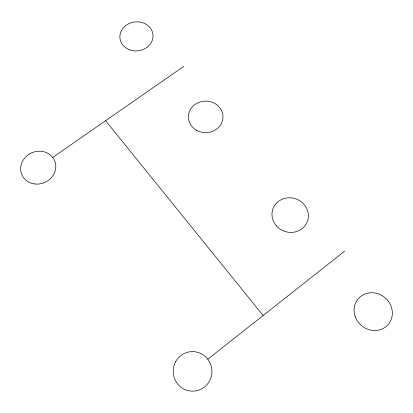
<?xml version="1.0" encoding="UTF-8"?>
<svg xmlns="http://www.w3.org/2000/svg" width="413" height="413" viewBox="0 0 413 413"><rect width="100%" height="100%" fill="white"/><g stroke="black" fill="none" stroke-linecap="round" stroke-linejoin="round"><path stroke-width="0.62" d="M207.775 359.196L344.731 251.094M52.735 157.441L183.78 66.379M105.583 120.715L263.127 315.506M34.584 183.945A17.821 16.195 -23.2 0 0 54.939 161.473A17.821 16.195 -23.2 0 0 25.152 157.518A17.821 16.195 -23.2 0 0 34.584 183.945M129.212 49.699A16.608 14.538 -6.9 0 0 152.991 34.893A16.608 14.538 -6.9 0 0 127.158 24.599A16.608 14.538 -6.9 0 0 129.212 49.699M196.433 130.209A17.305 15.782 0.3 0 0 222.989 117.55A17.305 15.782 0.3 0 0 197.662 102.899A17.305 15.782 0.3 0 0 196.433 130.209M175.618 361.721A19.788 19.365 85.5 0 0 192.881 391.168A19.788 19.365 85.5 0 0 209.164 361.261A19.788 19.365 85.5 0 0 175.618 361.721M355.314 316.895A19.767 18.249 40.5 0 0 388.034 324.701A19.767 18.249 40.5 0 0 376.3 293.256A19.767 18.249 40.5 0 0 355.314 316.895M276.08 225.503A18.342 17.191 19.4 0 0 307.22 221.889A18.342 17.191 19.4 0 0 287.257 197.904A18.342 17.191 19.4 0 0 276.08 225.503"/></g></svg>
